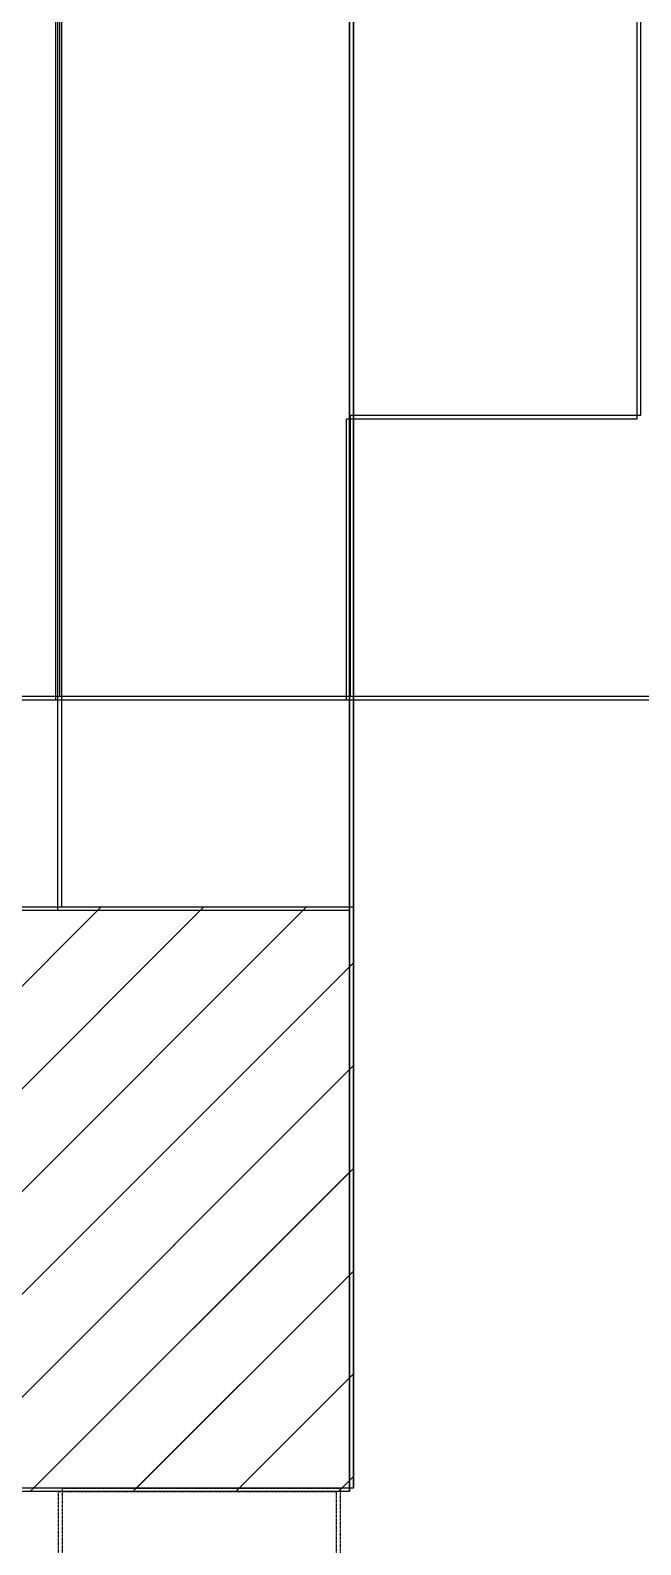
# Model space of a CAD drawing. Header units: inches. Extents: x 4821 to 127877, y 58012 to 433683.
# Drawn here: x 90700 to 91225, y 223389 to 224692 of the extents above; entities that cross this region are included whole.
import ezdxf
from ezdxf.xclip import XClip

# ---------------------------------------------------------------- set-up
doc = ezdxf.new("R2010")
doc.units = ezdxf.units.IN
doc.header["$MEASUREMENT"] = 0
doc.header["$XCLIPFRAME"] = 2
doc.linetypes.add('DLINE', pattern=[0.55, 0.3, -0.25])
for name, color, linetype in [('A-FLOR-OVHD', 21, 'DLINE'), ('A-WAL-CMU', 7, 'Continuous'), ('COL GROUND$0$Cloums$0$A-COL-HAT', 8, 'Continuous'), ('COL GROUND$0$Cloums$0$A-COL-RFC', 210, 'Continuous')]:
    doc.layers.add(name, color=color, linetype=linetype)

# ---------------------------------------------------------------- blocks, each defined once
blk = doc.blocks.new('COL GROUND')
at = {"layer": 'COL GROUND$0$Cloums$0$A-COL-HAT'}
h = blk.add_hatch(dxfattribs=at)
h.set_pattern_fill('ANSI31', color=256, scale=500)
h.set_pattern_definition([(45, (-66784.064, -50456.79), (-44.194174, 44.194174), [])])
h.paths.add_polyline_path([(102.3, -24924.9), (102.3, -25424.9), (-397.7, -25424.9), (-397.7, -24924.9)])
at = {"layer": 'COL GROUND$0$Cloums$0$A-COL-RFC', "linetype": 'Continuous', "elevation": 0}
blk.add_lwpolyline([(102.3, -25424.9), (-397.7, -25424.9), (-397.7, -24924.9), (102.3, -24924.9)], close=True, dxfattribs=at)
blk = doc.blocks.new('FIRST SLAB EDGE')
at = {"layer": 'A-WAL-CMU'}
for p, q in [((1200422.3, -1728509.3), (1200422.3, -1729736.1)), ((1200672.3, -1729313.5), (1200672.3, -1730236.1))]:
    blk.add_line(p, q, dxfattribs=at)
blk.add_lwpolyline([(1200672.3, -1728513.5), (1200922.3, -1728513.5), (1200922.3, -1729313.5), (1200672.3, -1729313.5)], dxfattribs=at)

msp = doc.modelspace()

# ---------------------------------------------------------------- linework, layer by layer
for points in [[(86144.6, 241859.3), (86144.6, 232234.3), (90974, 232234.3), (90974, 223434.4)], [(86148, 241862.3), (86148, 232237.3), (90977.4, 232237.3), (90977.4, 223437.4)]]:
    msp.add_lwpolyline(points)
at = {"layer": 'A-FLOR-OVHD', "ltscale": 0.4, "elevation": 0}
for points in [[(90962.8, 205291.2), (90724, 205291.2), (90724, 223434.4), (90962.8, 223434.4)], [(90966.2, 205294.2), (90727.4, 205294.2), (90727.4, 223437.4), (90966.2, 223437.4)]]:
    msp.add_lwpolyline(points, close=True, dxfattribs=at)
at = {"layer": 'A-WAL-CMU'}
for p, q in [((90723.1, 225157), (90723.1, 223934.4)), ((90726.5, 225160), (90726.5, 223937.4)), ((90974.4, 225157), (90974.3, 223434.4)), ((90977.8, 225160), (90977.7, 223437.4)), ((90974.3, 223434.4), (90609, 223434.4, 0)), ((90977.7, 223437.4), (90612.4, 223437.4, 0))]:
    msp.add_line(p, q, dxfattribs=at)
at = {"layer": 'A-WAL-CMU', "linetype": 'ByBlock'}
for points in [[(90477.5, 223684.4), (90477.2, 223934.4), (90723.1, 223934.4)], [(90480.9, 223687.4), (90480.6, 223937.4), (90726.5, 223937.4)]]:
    msp.add_lwpolyline(points, dxfattribs=at)

# ---------------------------------------------------------------- block references
at = {"layer": 'A-WAL-CMU'}
for p in [(90871.7, 248859.3, 0), (90875.1, 248862.2, 0)]:
    msp.add_blockref('COL GROUND', p, dxfattribs=at)
ref = msp.add_blockref('FIRST SLAB EDGE', (-1109700.9, 1953670.5), dxfattribs=at)
XClip(ref).set_block_clipping_path([(1196236.1121028436, -1729554.8924368375), (1201281.1159926755, -1720979.7328682605)])
ref = msp.add_blockref('FIRST SLAB EDGE', (-1109697.5, 1953673.5), dxfattribs=at)
XClip(ref).set_block_clipping_path([(1196236.1121028436, -1729554.8924368375), (1201281.1159926755, -1720979.7328682605)])

doc.saveas('drawing.dxf')
